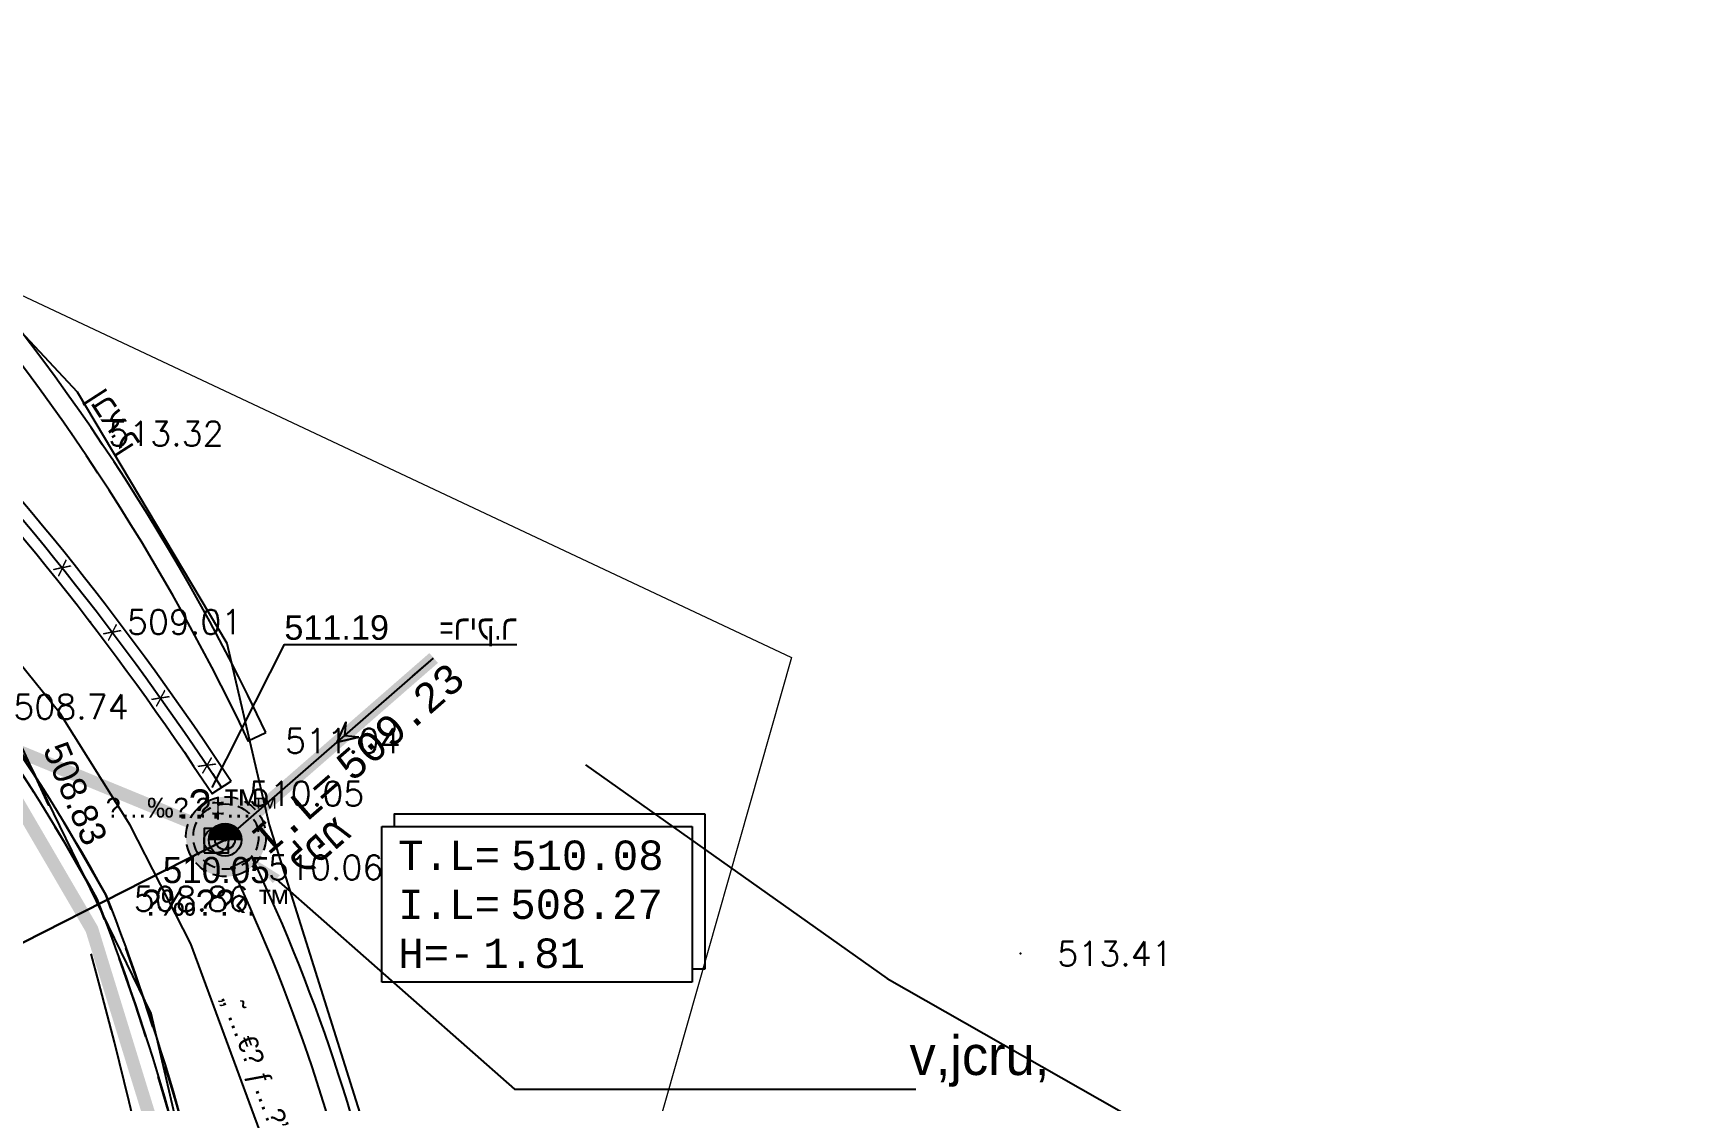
# Model space of a CAD drawing. Header units: metres. Extents: x 222509 to 223547, y 765290 to 766147.
# Drawn here: x 223132.63 to 223158.14, y 765774.53 to 765790.87 of the extents above; entities that cross this region are included whole.
import ezdxf
from ezdxf import colors
from ezdxf.entities.mleader import LeaderData, LeaderLine
from ezdxf.enums import TextEntityAlignment as Align
from ezdxf.math import Vec2, Vec3

# ---------------------------------------------------------------- set-up
doc = ezdxf.new("R2010")
doc.units = ezdxf.units.M
doc.linetypes.add('DASHED', pattern=[19.05, 12.7, -6.35])
for name, color, linetype in [('13', 8, 'Continuous'), ('15', 8, 'Continuous'), ('A-S', 252, 'Continuous'), ('B65-BIOV', 8, 'Continuous'), ('BIOV', 3, 'Continuous'), ('biuv metuhnan 200', 240, 'Continuous'), ('Biuv-Kayam', 246, 'DASHED'), ('biuv-kayam-lbetol', 244, 'reka-biyuv$0$Reka_new$0$X_LINE-DASH2'), ('GADER', 6, 'Continuous'), ('K', 8, 'Continuous'), ('M1501', 8, 'Continuous'), ('M4402', 8, 'Continuous'), ('M4800', 8, 'Continuous'), ('M4801', 8, 'DASHED'), ('M4804', 8, 'Continuous'), ('M4819', 8, 'Continuous'), ('M5220', 8, 'Continuous'), ('maim metuhnan 6', 150, 'Continuous'), ('Maim-Kayam-Betol', 140, 'reka-biyuv$0$Reka_new$0$X_LINE-DASH2'), ('PNT', 8, 'Continuous'), ('PNTELEV', 5, 'Continuous'), ('T', 8, 'Continuous'), ('TEXT-13', 13, 'Continuous')]:
    doc.layers.add(name, color=color, linetype=linetype)
for name, color, linetype, lineweight in [('C1602_0', 3, 'Continuous', 13), ('M1510', 8, 'Continuous', 25), ('M2404', 8, 'DASHED', 25), ('M2601', 8, 'Continuous', 25), ('M2605', 8, 'Continuous', 25)]:
    doc.layers.add(name, color=color, linetype=linetype, lineweight=lineweight)
doc.styles.add('GLONASS', font='techno_n.shx', dxfattribs={"width": 0.86})
doc.styles.add('HANIT_TEXT', font='hebtxt')
doc.styles.add('HEBTXT', font='HEBTXT.SHX', dxfattribs={"width": 0.86})
doc.styles.add('MIRYM', font='mirym.shx')
doc.styles.add('MONO', font='MONOTXT.SHX')
doc.styles.add('PTXT', font='txt.shx')
doc.styles.add('reka-biyuv$0$Reka_new$0$STANDARD', font='HEB')
doc.styles.get("Standard").update_dxf_attribs({"font": 'arial.ttf'})
doc.linetypes.add('reka-biyuv$0$Reka_new$0$X_LINE-DASH2', pattern='A,0.5,-0.25,0.5,-0.0002,["X",reka-biyuv$0$Reka_new$0$STANDARD,S=0.3,R=0,X=0,Y=-0.14],-0.2', length=1.4502)

# ---------------------------------------------------------------- blocks, each defined once
blk = doc.blocks.new('G$C57783184')
h = blk.add_hatch(color=255)
h.dxf.hatch_style = 1
h.paths.add_polyline_path([(30, 0, 1), (-30, 0, 1)])
at = {"layer": 'Biuv-Kayam'}
h = blk.add_hatch(color=256, dxfattribs=at)
edge = h.paths.add_edge_path(flags=17)
edge.add_arc((0, 0), 30, 180, 540)
edge = h.paths.add_edge_path()
edge.add_arc((0, 0), 36.7, 180, 540)
for radius in [36.7, 30]:
    blk.add_circle((0, 0), radius, dxfattribs=at)
blk = doc.blocks.new('G$C48AC2FB6')
at = {"layer": 'maim metuhnan 6', "const_width": 0.2}
blk.add_lwpolyline([(223056.392, 765820.719), (223064.988, 765816.577), (223065.352, 765815.678), (223078.136, 765809.716), (223101.653, 765798.604), (223102.886, 765798.616), (223105.565, 765797.373), (223105.883, 765796.579), (223122.963, 765788.56), (223127.637, 765784.981), (223131.634, 765780.39), (223133.524, 765777.152), (223135.038, 765772.235), (223135.651, 765767.323), (223137.319, 765766.287), (223137.93, 765766.243), (223137.909, 765765.839)], dxfattribs=at)
at = {"layer": 'Maim-Kayam-Betol'}
blk.add_lwpolyline([(223128.939, 765757.14), (223131.669, 765758.759), (223133.808, 765759.705), (223135.297, 765760.826), (223136.109, 765761.681), (223136.62, 765764.066), (223136.975, 765766.979), (223137, 765768.647), (223137.792, 765768.654), (223137.651, 765770.5), (223136.879, 765770.486), (223136.52, 765772.396), (223136.129, 765773.966), (223135.039, 765776.927), (223134.113, 765778.748), (223133.037, 765780.453), (223131.077, 765782.879), (223129.841, 765784.104), (223127.72, 765785.817), (223071.177, 765810.025)], dxfattribs=at)
blk = doc.blocks.new('SRVPNO1')
at = {"layer": 'PNTELEV', "color": 8, "style": 'PTXT'}
blk.add_attdef('ELEV2', (1.5, -0.5), '', height=1, dxfattribs=at)
blk = doc.blocks.new('B13')
at = {"layer": '13', "color": 0}
for p, q in [((-0.25, 0.011), (0.25, 0.011)), ((-0.245, 0.048), (0.245, 0.048)), ((-0.235, 0.086), (0.235, 0.086)), ((-0.226, 0.106), (-0.226, 0.011)), ((-0.217, 0.123), (0.217, 0.123)), ((-0.196, 0.155), (-0.196, 0.011)), ((-0.191, 0.161), (0.191, 0.161)), ((-0.166, 0.187), (-0.166, 0.011)), ((-0.152, 0.198), (0.152, 0.198)), ((-0.136, 0.209), (-0.136, 0.011)), ((-0.106, 0.226), (-0.106, 0.011)), ((-0.083, 0.236), (0.083, 0.236)), ((-0.076, 0.238), (-0.076, 0.011)), ((-0.046, 0.246), (-0.046, 0.011)), ((-0.016, 0.249), (-0.016, 0.011)), ((0.014, 0.25), (0.014, 0.011)), ((0.044, 0.246), (0.044, 0.011)), ((0.074, 0.239), (0.074, 0.011)), ((0.104, 0.228), (0.104, 0.011)), ((0.134, 0.211), (0.134, 0.011)), ((0.164, 0.189), (0.164, 0.011)), ((0.194, 0.158), (0.194, 0.011)), ((0.224, 0.112), (0.224, 0.011))]:
    blk.add_line(p, q, dxfattribs=at)
blk.add_circle((0, 0), 0.25, dxfattribs=at)
at = {"layer": '13', "color": 0, "style": 'HEBTXT'}
blk.add_text('.\x81.™', height=0.45, dxfattribs=at).set_placement((-0.722, 0.321))
blk = doc.blocks.new('B15')
at = {"layer": '15'}
blk.add_lwpolyline([(0.05, 0, 0, 1, 0), (-2.31, 0.04, 1, 1, 0)], format="xyseb", dxfattribs=at)
blk = doc.blocks.new('G$C9B10AD15')
at = {"layer": 'A-S'}
for points in [[(223052.807, 765928.376, 0.236379), (223042.866, 765928.696, 0.186611), (223037.542, 765920.474, 0.059418), (223036.506, 765892.582, 0.017566), (223039.155, 765850.757), (223039.512, 765849.824), (223039.711, 765847.883), (223039.56, 765846.848), (223040.725, 765835.179, 0.072394), (223042.139, 765831.179, 0.112445), (223048.001, 765824.293, 0.053398), (223048.659, 765823.877), (223062.411, 765817.376), (223071.421, 765813.094), (223089.553, 765804.567), (223103.156, 765798.143), (223115.834, 765792.204), (223123.059, 765788.772, -0.127843), (223133.6, 765777.617, -0.096184), (223136.058, 765764.253), (223138.159, 765764.394)], [(223052.736, 765928.244, 0.236026), (223042.942, 765928.566, 0.186256), (223037.69, 765920.447, 0.059419), (223036.656, 765892.59, 0.017559), (223039.302, 765850.792), (223039.659, 765849.859), (223039.862, 765847.88), (223039.711, 765846.845), (223040.874, 765835.201, 0.072274), (223042.272, 765831.249, 0.112475), (223048.093, 765824.412, 0.05347), (223048.724, 765824.012), (223062.475, 765817.512), (223071.485, 765813.23), (223089.617, 765804.703), (223103.22, 765798.279), (223115.898, 765792.34), (223123.131, 765788.904, -0.127996), (223133.736, 765777.681, -0.095111), (223136.209, 765764.413), (223138.149, 765764.544)]]:
    blk.add_lwpolyline(points, format="xyb", dxfattribs=at)
at = {"layer": 'B65-BIOV', "color": 8}
for p, q in [((223142.911, 765778.92), (223142.911, 765776.539)), ((223137.964, 765776.344), (223137.964, 765778.725)), ((223137.964, 765778.725), (223142.716, 765778.725)), ((223142.716, 765778.725), (223142.716, 765776.344)), ((223142.911, 765776.539), (223142.716, 765776.539)), ((223142.716, 765776.344), (223137.964, 765776.344))]:
    blk.add_line(p, q, dxfattribs=at)
at = {"layer": 'B65-BIOV', "color": 8, "flags": 128}
blk.add_lwpolyline([(223138.16, 765778.725), (223138.16, 765778.92), (223142.911, 765778.92)], dxfattribs=at)
at = {"layer": 'BIOV', "color": 8}
blk.add_lwpolyline([(223119.049, 765769.734), (223127.217, 765774.28), (223135.563, 765778.522), (223138.757, 765781.305)], dxfattribs=at)
at = {"layer": 'GADER'}
blk.add_lwpolyline([(223046.147, 765828.202, 0.05837), (223050.166, 765825.5), (223063.235, 765819.277), (223072.438, 765815.011), (223090.592, 765806.614), (223104.089, 765800.453), (223117.207, 765794.479), (223124.282, 765791.016, -0.092523), (223135.51, 765779.324, -0.092523)], format="xyb", dxfattribs=at)
at = {"layer": 'K'}
for points in [[(223046.262, 765828.336, 0.058337), (223050.244, 765825.657), (223063.31, 765819.436), (223072.512, 765815.171), (223090.665, 765806.774), (223104.162, 765800.612), (223117.282, 765794.638), (223124.372, 765791.168, -0.092606), (223135.657, 765779.42, -0.092606)], [(223046.034, 765828.07, 0.058402), (223050.089, 765825.343), (223063.161, 765819.119), (223072.365, 765814.853), (223090.519, 765806.456), (223104.017, 765800.294), (223117.133, 765794.321), (223124.192, 765790.866, -0.09244), (223135.364, 765779.228)], [(223136.189, 765780.165, 0.075905), (223130.553, 765788.549, 0.081029), (223124.477, 765792.597), (223093.044, 765806.668)], [(223135.918, 765780.037, 0.075817), (223130.34, 765788.337, 0.080889), (223124.354, 765792.324), (223092.921, 765806.394)], [(223135.657, 765778.098, -0.133431), (223138.159, 765764.394)], [(223135.973, 765778.249, -0.133431), (223138.508, 765764.364, -0.133431)]]:
    blk.add_lwpolyline(points, format="xyb", dxfattribs=at)
for points in [[(223135.918, 765780.037), (223136.189, 765780.165)], [(223135.364, 765779.228), (223135.657, 765779.42)], [(223135.973, 765778.249), (223135.657, 765778.098)]]:
    blk.add_lwpolyline(points, dxfattribs=at)
at = {"layer": 'PNT', "color": 252}
for p in [(223133.211, 765784.74, 513.316), (223133.498, 765781.857, 509.009), (223135.918, 765780.037, 511.038), (223135.364, 765779.228, 510.053), (223135.657, 765778.098, 510.057), (223133.6, 765777.617, 508.862), (223147.743, 765776.779, 513.407)]:
    blk.add_point(p, dxfattribs=at)
at = {"layer": 'T'}
blk.add_lwpolyline([(223135.365, 765779.321), (223136.471, 765781.511), (223140.03, 765781.511)], dxfattribs=at)
at = {"layer": 'K', "color": 8, "xscale": 0.2, "yscale": 0.2, "zscale": 0.2, "rotation": 221.0583061133429}
blk.add_blockref('B15', (223137.281, 765780.018), dxfattribs=at)
at = {"layer": 'K'}
blk.add_blockref('B13', (223135.563, 765778.522), dxfattribs=at)
at = {"layer": 'PNT', "color": 252}
ref = blk.add_blockref('SRVPNO1', (223133.211, 765784.74, 513.316), dxfattribs=dict(at, xscale=0.375, yscale=0.375, zscale=0.375))
ref.add_attrib('ELEV2', '513.32', (223133.774, 765784.552, 513.316), dxfattribs={"layer": 'PNTELEV', "color": 8, "height": 0.375, "style": 'PTXT'})
ref = blk.add_blockref('SRVPNO1', (223133.498, 765781.857, 509.009), dxfattribs=dict(at, xscale=0.375, yscale=0.375, zscale=0.375))
ref.add_attrib('ELEV2', '509.01', (223134.06, 765781.669, 509.009), dxfattribs={"layer": 'PNTELEV', "color": 8, "height": 0.375, "style": 'PTXT'})
ref = blk.add_blockref('SRVPNO1', (223131.758, 765780.557, 508.736), dxfattribs=dict(at, xscale=0.375, yscale=0.375, zscale=0.375))
ref.add_attrib('ELEV2', '508.74', (223132.321, 765780.37, 508.736), dxfattribs={"layer": 'PNTELEV', "color": 8, "height": 0.375, "style": 'PTXT'})
ref = blk.add_blockref('SRVPNO1', (223135.918, 765780.037, 511.038), dxfattribs=dict(at, xscale=0.375, yscale=0.375, zscale=0.375))
ref.add_attrib('ELEV2', '511.04', (223136.481, 765779.85, 511.038), dxfattribs={"layer": 'PNTELEV', "color": 8, "height": 0.375, "style": 'PTXT'})
ref = blk.add_blockref('SRVPNO1', (223135.364, 765779.228, 510.053), dxfattribs=dict(at, xscale=0.375, yscale=0.375, zscale=0.375))
ref.add_attrib('ELEV2', '510.05', (223135.927, 765779.041, 510.053), dxfattribs={"layer": 'PNTELEV', "color": 8, "height": 0.375, "style": 'PTXT'})
ref = blk.add_blockref('SRVPNO1', (223135.657, 765778.098, 510.057), dxfattribs=dict(at, xscale=0.375, yscale=0.375, zscale=0.375))
ref.add_attrib('ELEV2', '510.06', (223136.22, 765777.91, 510.057), dxfattribs={"layer": 'PNTELEV', "color": 8, "height": 0.375, "style": 'PTXT'})
ref = blk.add_blockref('SRVPNO1', (223133.6, 765777.617, 508.862), dxfattribs=dict(at, xscale=0.375, yscale=0.375, zscale=0.375))
ref.add_attrib('ELEV2', '508.86', (223134.163, 765777.429, 508.862), dxfattribs={"layer": 'PNTELEV', "color": 8, "height": 0.375, "style": 'PTXT'})
ref = blk.add_blockref('SRVPNO1', (223147.743, 765776.779, 513.407), dxfattribs=dict(at, xscale=0.375, yscale=0.375, zscale=0.375))
ref.add_attrib('ELEV2', '513.41', (223148.305, 765776.591, 513.407), dxfattribs={"layer": 'PNTELEV', "color": 8, "height": 0.375, "style": 'PTXT'})
at = {"layer": 'B65-BIOV', "color": 8, "style": 'MONO'}
for s, p in [(' 509.23', (223137.216, 765779.138)), ('I.L= ', (223136.217, 765778.267))]:
    blk.add_text(s, height=0.45, rotation=41.0583, dxfattribs=at).set_placement(p)
at = {"layer": 'B65-BIOV', "color": 8, "style": 'GLONASS', "text_generation_flag": 2, "width": 0.86}
blk.add_text('מפל', height=0.45, rotation=41.0583, dxfattribs=at).set_placement((223137.519, 765778.592))
at = {"layer": 'B65-BIOV', "color": 8, "style": 'MONO'}
for s, p in [('T.L= ', (223138.214, 765778.06)), (' 510.08', (223139.552, 765778.06)), ('I.L= ', (223138.214, 765777.31)), (' 508.27', (223139.54, 765777.31)), ('H=- ', (223138.214, 765776.56)), (' 1.81', (223139.127, 765776.56))]:
    blk.add_text(s, height=0.45, dxfattribs=at).set_placement(p)
at = {"layer": 'GADER', "style": 'GLONASS', "text_generation_flag": 2, "width": 0.86}
for rotation, p in [(308.4376, (223133.071, 765782.685)), (307.0072, (223133.837, 765781.698)), (305.5767, (223134.576, 765780.69)), (303.6694, (223135.286, 765779.661))]:
    blk.add_text('X', height=0.25, rotation=rotation, dxfattribs=at).set_placement(p, align=Align.MIDDLE_CENTER)
at = {"layer": 'T', "style": 'GLONASS', "text_generation_flag": 2, "width": 0.86}
blk.add_text('ק.אבן', height=0.375, rotation=302.8143, dxfattribs=at).set_placement((223134.004, 765784.417))
at = {"layer": 'T'}
blk.add_text('511.19', height=0.375, dxfattribs=at).set_placement((223136.471, 765781.584))
at = {"layer": 'T', "style": 'GLONASS', "text_generation_flag": 2, "width": 0.86}
blk.add_text('ר.קיר=', height=0.375, dxfattribs=at).set_placement((223140.03, 765781.584))
blk = doc.blocks.new('M4804_E')
for radius in [0.5, 0.05]:
    blk.add_circle((0, 0), radius)
at = {"style": 'HANIT_TEXT'}
for tag, p in [('NAME', (0, -1)), ('HEIGHT', (0, -2.5))]:
    blk.add_attdef(tag, text='', height=1, dxfattribs=at).set_placement(p, align=Align.TOP_CENTER)
blk.add_attdef('DESC', text='', height=1, dxfattribs=at).set_placement((-1, -4), align=Align.TOP_RIGHT)
blk.add_attdef('MARK', text='', height=1, dxfattribs=at).set_placement((0, -4), align=Align.TOP_LEFT)
at = {"style": 'HANIT_TEXT', "flags": 1}
blk.add_attdef('OWNER', text='', height=1, dxfattribs=at).set_placement((0, -5.5), align=Align.TOP_CENTER)
blk = doc.blocks.new('M4819_G')
h = blk.add_hatch(color=256)
h.dxf.hatch_style = 1
h.paths.add_polyline_path([(0, 0), (0.5, -0.5), (0, 0.5), (-0.5, -0.5)])
blk.add_line((0, 0.5), (-0.5, -0.5))
blk.add_lwpolyline([(-0.5, -0.5), (0, 0.5), (0.5, -0.5)])
at = {"ltscale": 0.05}
blk.add_lwpolyline([(-0.5, -0.5), (0, 0), (0.5, -0.5)], dxfattribs=at)
at = {"style": 'HANIT_TEXT', "flags": 1}
blk.add_attdef('MARK', text='', height=1, dxfattribs=at).set_placement((0, 0), align=Align.TOP_CENTER)
blk = doc.blocks.new('M4402_E')
for radius in [0.5, 0.45, 0.4, 0.35, 0.3]:
    blk.add_circle((0, 0), radius)
at = {"style": 'HANIT_TEXT'}
for tag, p in [('NAME', (0, -1)), ('HEIGHT', (0, -2.5))]:
    blk.add_attdef(tag, text='', height=1, dxfattribs=at).set_placement(p, align=Align.TOP_CENTER)
blk.add_attdef('DESC', text='', height=1, dxfattribs=at).set_placement((-1, -4), align=Align.TOP_RIGHT)
blk.add_attdef('MARK', text='', height=1, dxfattribs=at).set_placement((0, -4), align=Align.TOP_LEFT)
at = {"style": 'HANIT_TEXT', "flags": 1}
for tag, p in [('OWNER', (0, -5.5)), ('TYPE', (0, -7))]:
    blk.add_attdef(tag, text='', height=1, dxfattribs=at).set_placement(p, align=Align.TOP_CENTER)
blk = doc.blocks.new('G$CFB36F9AD')
at = {"layer": 'M2404', "ltscale": 0.1}
for points in [[(223039.042, 765924.301, 0.092086), (223037.542, 765920.474, 0.059418), (223036.506, 765892.582, 0.017566), (223039.155, 765850.757), (223039.512, 765849.824), (223039.711, 765847.883), (223039.56, 765846.848), (223040.725, 765835.179, 0.072394), (223042.139, 765831.179, 0.112445), (223048.001, 765824.293, 0.053398), (223048.659, 765823.877), (223062.411, 765817.376), (223071.421, 765813.094), (223089.553, 765804.567), (223103.156, 765798.143), (223115.834, 765792.204), (223123.059, 765788.772, -0.127843), (223133.6, 765777.617, -0.096184), (223136.058, 765764.253), (223138.159, 765764.394)], [(223039.176, 765924.233, 0.092409), (223037.69, 765920.447, 0.059419), (223036.656, 765892.59, 0.017559), (223039.302, 765850.792), (223039.659, 765849.859), (223039.862, 765847.88), (223039.711, 765846.845), (223040.874, 765835.201, 0.072274), (223042.272, 765831.249, 0.112475), (223048.093, 765824.412, 0.05347), (223048.724, 765824.012), (223062.475, 765817.512), (223071.485, 765813.23), (223089.617, 765804.703), (223103.22, 765798.279), (223115.898, 765792.34), (223123.131, 765788.904, -0.127996), (223133.736, 765777.681, -0.095111), (223136.209, 765764.413), (223138.149, 765764.544)]]:
    blk.add_lwpolyline(points, format="xyb", dxfattribs=at)
at = {"layer": 'M2601'}
blk.add_lwpolyline([(223046.147, 765828.202, 0.05837), (223050.166, 765825.5), (223063.235, 765819.277), (223072.438, 765815.011), (223090.592, 765806.614), (223104.089, 765800.453), (223117.207, 765794.479), (223124.282, 765791.016, -0.092523), (223135.51, 765779.324, -0.092523)], format="xyb", dxfattribs=at)
at = {"layer": 'M2605'}
for points in [[(223046.262, 765828.336, 0.058337), (223050.244, 765825.657), (223063.31, 765819.436), (223072.512, 765815.171), (223090.665, 765806.774), (223104.162, 765800.612), (223117.282, 765794.638), (223124.372, 765791.168, -0.092606), (223135.657, 765779.42, -0.092606)], [(223046.034, 765828.07, 0.058402), (223050.089, 765825.343), (223063.161, 765819.119), (223072.365, 765814.853), (223090.519, 765806.456), (223104.017, 765800.294), (223117.133, 765794.321), (223124.192, 765790.866, -0.09244), (223135.364, 765779.228)], [(223136.189, 765780.165, 0.075905), (223130.553, 765788.549, 0.081029), (223124.477, 765792.597), (223093.044, 765806.668)], [(223135.918, 765780.037, 0.075817), (223130.34, 765788.337, 0.080889), (223124.354, 765792.324), (223092.921, 765806.394)], [(223135.657, 765778.098, -0.133431), (223138.159, 765764.394)], [(223135.973, 765778.249, -0.133431), (223138.508, 765764.364, -0.133431)]]:
    blk.add_lwpolyline(points, format="xyb", dxfattribs=at)
for points in [[(223135.365, 765779.321), (223136.471, 765781.511), (223140.03, 765781.511)], [(223135.918, 765780.037), (223136.189, 765780.165)], [(223135.364, 765779.228), (223135.657, 765779.42)], [(223135.973, 765778.249), (223135.657, 765778.098)]]:
    blk.add_lwpolyline(points, dxfattribs=at)
at = {"layer": 'M4800'}
for p, q in [((223142.911, 765778.92), (223142.911, 765776.539)), ((223137.964, 765776.344), (223137.964, 765778.725)), ((223137.964, 765778.725), (223142.716, 765778.725)), ((223142.716, 765778.725), (223142.716, 765776.344)), ((223142.911, 765776.539), (223142.716, 765776.539)), ((223142.716, 765776.344), (223137.964, 765776.344))]:
    blk.add_line(p, q, dxfattribs=at)
at = {"layer": 'M4800', "flags": 128}
blk.add_lwpolyline([(223138.16, 765778.725), (223138.16, 765778.92), (223142.911, 765778.92)], dxfattribs=at)
at = {"layer": 'M4801', "ltscale": 0.2}
blk.add_lwpolyline([(223119.049, 765769.734), (223127.217, 765774.28), (223135.563, 765778.522), (223138.757, 765781.305)], dxfattribs=at)
at = {"layer": 'PNT'}
for p in [(223133.211, 765784.74, 513.316), (223133.498, 765781.857, 509.009), (223135.918, 765780.037, 511.038), (223135.364, 765779.228, 510.053), (223135.657, 765778.098, 510.057), (223133.6, 765777.617, 508.862), (223147.743, 765776.779, 513.407)]:
    blk.add_point(p, dxfattribs=at)
at = {"layer": 'M4402'}
ref = blk.add_blockref('M4402_E', (223136.812, 765773.438, 509.61), dxfattribs=dict(at, xscale=0.3040000000037253, yscale=0.3040000000037253, zscale=0.1520000000020332))
ref.add_attrib('MARK', '„˜…€\x9a ƒ…\x8e’', dxfattribs={"layer": '0', "height": 0.304, "rotation": 290.3576, "style": 'HANIT_TEXT'}).set_placement((223135.786, 765776.199, 509.61), align=Align.TOP_LEFT)
at = {"layer": 'M4804'}
ref = blk.add_blockref('M4804_E', (223135.563, 765778.522), dxfattribs=dict(at, xscale=0.3040000000037253, yscale=0.3040000000037253, zscale=0.1520000000020048))
ref.add_attrib('MARK', '\x81…‰\x81 \x9a‡…™', dxfattribs={"layer": '0', "height": 0.304, "style": 'HANIT_TEXT'}).set_placement((223133.738, 765779.165), align=Align.TOP_LEFT)
at = {"layer": 'M4819', "xscale": 0.3039999999716363, "yscale": 0.3039999999716363, "zscale": 0.1520000000020128, "rotation": 129.508887005599}
blk.add_blockref('M4819_G', (223137.398, 765780.115), dxfattribs=at)
at = {"layer": 'PNT'}
ref = blk.add_blockref('SRVPNO1', (223133.211, 765784.74, 513.316), dxfattribs=dict(at, xscale=0.375, yscale=0.375, zscale=0.375))
ref.add_attrib('ELEV2', '513.32', (223133.774, 765784.552, 513.316), dxfattribs={"layer": 'PNTELEV', "color": 8, "height": 0.375, "style": 'PTXT'})
ref = blk.add_blockref('SRVPNO1', (223133.498, 765781.857, 509.009), dxfattribs=dict(at, xscale=0.375, yscale=0.375, zscale=0.375))
ref.add_attrib('ELEV2', '509.01', (223134.06, 765781.669, 509.009), dxfattribs={"layer": 'PNTELEV', "color": 8, "height": 0.375, "style": 'PTXT'})
ref = blk.add_blockref('SRVPNO1', (223131.758, 765780.557, 508.736), dxfattribs=dict(at, xscale=0.375, yscale=0.375, zscale=0.375))
ref.add_attrib('ELEV2', '508.74', (223132.321, 765780.37, 508.736), dxfattribs={"layer": 'PNTELEV', "color": 8, "height": 0.375, "style": 'PTXT'})
ref = blk.add_blockref('SRVPNO1', (223135.918, 765780.037, 511.038), dxfattribs=dict(at, xscale=0.375, yscale=0.375, zscale=0.375))
ref.add_attrib('ELEV2', '511.04', (223136.481, 765779.85, 511.038), dxfattribs={"layer": 'PNTELEV', "color": 8, "height": 0.375, "style": 'PTXT'})
ref = blk.add_blockref('SRVPNO1', (223135.364, 765779.228, 510.053), dxfattribs=dict(at, xscale=0.375, yscale=0.375, zscale=0.375))
ref.add_attrib('ELEV2', '510.05', (223135.927, 765779.041, 510.053), dxfattribs={"layer": 'PNTELEV', "color": 8, "height": 0.375, "style": 'PTXT'})
ref = blk.add_blockref('SRVPNO1', (223135.657, 765778.098, 510.057), dxfattribs=dict(at, xscale=0.375, yscale=0.375, zscale=0.375))
ref.add_attrib('ELEV2', '510.06', (223136.22, 765777.91, 510.057), dxfattribs={"layer": 'PNTELEV', "color": 8, "height": 0.375, "style": 'PTXT'})
ref = blk.add_blockref('SRVPNO1', (223133.6, 765777.617, 508.862), dxfattribs=dict(at, xscale=0.375, yscale=0.375, zscale=0.375))
ref.add_attrib('ELEV2', '508.86', (223134.163, 765777.429, 508.862), dxfattribs={"layer": 'PNTELEV', "color": 8, "height": 0.375, "style": 'PTXT'})
ref = blk.add_blockref('SRVPNO1', (223147.743, 765776.779, 513.407), dxfattribs=dict(at, xscale=0.375, yscale=0.375, zscale=0.375))
ref.add_attrib('ELEV2', '513.41', (223148.305, 765776.591, 513.407), dxfattribs={"layer": 'PNTELEV', "color": 8, "height": 0.375, "style": 'PTXT'})
at = {"layer": 'M2601', "style": 'GLONASS', "text_generation_flag": 2, "width": 0.86}
for rotation, p in [(308.4376, (223133.071, 765782.685)), (307.0072, (223133.837, 765781.698)), (305.5767, (223134.576, 765780.69)), (303.6694, (223135.286, 765779.661))]:
    blk.add_text('X', height=0.25, rotation=rotation, dxfattribs=at).set_placement(p, align=Align.MIDDLE_CENTER)
at = {"layer": 'M2605', "style": 'GLONASS', "text_generation_flag": 2, "width": 0.86}
blk.add_text('ק.אבן', height=0.375, rotation=302.8143, dxfattribs=at).set_placement((223134.004, 765784.417))
at = {"layer": 'M2605'}
blk.add_text('511.19', height=0.375, dxfattribs=at).set_placement((223136.471, 765781.584))
at = {"layer": 'M2605', "style": 'GLONASS', "text_generation_flag": 2, "width": 0.86}
blk.add_text('ר.קיר=', height=0.375, dxfattribs=at).set_placement((223140.03, 765781.584))
at = {"layer": 'M4800', "style": 'MONO'}
for s, p in [(' 509.23', (223137.216, 765779.138)), ('I.L= ', (223136.217, 765778.267))]:
    blk.add_text(s, height=0.45, rotation=41.0583, dxfattribs=at).set_placement(p)
at = {"layer": 'M4800', "style": 'GLONASS', "text_generation_flag": 2, "width": 0.86}
blk.add_text('מפל', height=0.45, rotation=41.0583, dxfattribs=at).set_placement((223137.519, 765778.592))
at = {"layer": 'M4800', "style": 'MONO'}
for s, p in [('T.L= ', (223138.214, 765778.06)), (' 510.08', (223139.552, 765778.06)), ('I.L= ', (223138.214, 765777.31)), (' 508.27', (223139.54, 765777.31)), ('H=- ', (223138.214, 765776.56)), (' 1.81', (223139.127, 765776.56))]:
    blk.add_text(s, height=0.45, dxfattribs=at).set_placement(p)
blk = doc.blocks.new('M1502_P')
blk.add_point((0, 0))
at = {"style": 'HANIT_TEXT', "flags": 1}
blk.add_attdef('NAME', text='', height=1.6, dxfattribs=at).set_placement((0, 0.5), align=Align.BOTTOM_CENTER)
at = {"style": 'HANIT_TEXT'}
blk.add_attdef('HEIGHT', text='', height=1.6, dxfattribs=at).set_placement((0, -1), align=Align.TOP_CENTER)
at = {"style": 'HANIT_TEXT', "flags": 1}
blk.add_attdef('MARK', text='', height=1.6, dxfattribs=at).set_placement((0, -3), align=Align.TOP_CENTER)
blk = doc.blocks.new('M5220_E')
blk.add_lwpolyline([(-0.75, -0.75), (0.75, -0.75), (0.75, 0.75), (-0.75, 0.75)], close=True)
blk.add_circle((0, 0), 0.75)
at = {"style": 'HEBTXT'}
for tag, p in [('HEIGHT', (0.57, 2.99)), ('NAME', (0, -2)), ('MARK', (0, -4.01))]:
    blk.add_attdef(tag, text='', height=1.6, dxfattribs=at).set_placement(p, align=Align.TOP_CENTER)
blk.add_attdef('DESC', text='', height=1.6, dxfattribs=at).set_placement((-7.34, 0.59), align=Align.TOP_LEFT)
blk = doc.blocks.new('G$C17BD8FF4')
at = {"layer": 'C1602_0'}
blk.add_lwpolyline([(223050.5, 765825.438), (223144.234, 765781.312), (223140.203, 765767.125), (223118.781, 765777.812), (223115.25, 765779.25), (223109.281, 765780.75), (223105.984, 765781.312), (223102.734, 765781.688), (223092.594, 765782.062), (223071.469, 765782.875), (223066.641, 765783.062), (223008.922, 765784.875), (222997.891, 765778.812), (222964.641, 765784.125)], dxfattribs=at)
at = {"layer": 'M2404'}
blk.add_lwpolyline([(223135.963, 765764.325, 0.04249), (223132.858, 765779.056, 0.20805), (223122.225, 765789.171)], format="xyb", dxfattribs=at)
at = {"layer": 'M1501'}
ref = blk.add_blockref('M1502_P', (223132.858, 765779.056, 508.834), dxfattribs=dict(at, xscale=0.25, yscale=0.25, zscale=0.25, rotation=112.9246727330161))
ref.add_attrib('HEIGHT', '508.83', dxfattribs={"layer": '0', "height": 0.4, "rotation": 292.9247, "style": 'HANIT_TEXT'}).set_placement((223133.457, 765779.309), align=Align.TOP_CENTER)
at = {"layer": 'M5220'}
ref = blk.add_blockref('M5220_E', (223135.429, 765778.509, 510.05), dxfattribs=dict(at, xscale=0.25, yscale=0.25, zscale=0.25))
ref.add_attrib('HEIGHT', '510.05', dxfattribs={"layer": '0', "height": 0.4, "style": 'HEBTXT'}).set_placement((223135.429, 765778.259), align=Align.TOP_CENTER)
ref.add_attrib('MARK', '\x9a‰\x8c\x8c‹.™', dxfattribs={"layer": '0', "height": 0.4, "style": 'HEBTXT'}).set_placement((223135.429, 765777.759), align=Align.TOP_CENTER)
blk = doc.blocks.new('G$CEBE070F1')
at = {"layer": 'M1510'}
blk.add_polyline3d([(223141.08, 765779.67, 513.04), (223145.7, 765776.4, 514.12), (223149.55, 765774.21, 514.69), (223153.02, 765772.11, 514.88), (223155.51, 765770.92, 515.1), (223157.21, 765770.8, 515.16), (223158.14, 765771.94, 515.16)], dxfattribs=at)
at = {"layer": 'M2404'}
blk.add_polyline3d([(223136.06, 765764.64, 510.19), (223135.57, 765770.97, 509.85), (223134.43, 765775.86, 509.7), (223132.57, 765779.69, 509.57), (223129.75, 765783.17, 509.31), (223126.88, 765786.16, 509.18), (223121.92, 765789.56, 509.07), (223113.05, 765793.47, 508.81), (223075.7, 765811.34, 508), (223053.09, 765821.85, 508.31)], dxfattribs=at)
at = {"layer": 'M2605'}
blk.add_polyline3d([(223050.13, 765825.7, 509.33), (223073.98, 765814.42, 510.38), (223092.9, 765805.77, 511.35), (223093.29, 765806.5, 511.35), (223117.72, 765795.54, 513.75), (223127.17, 765791.02, 514.09), (223130.47, 765788.4, 513.99), (223133.3, 765785.38, 513.6), (223135.59, 765781.53, 512.71), (223136.24, 765778.75, 511.57), (223138.5, 765771.56, 511.12), (223138.52, 765766.58, 511.02), (223138.5, 765764.88, 511.12)], dxfattribs=at)
blk = doc.blocks.new('G$CDE37A9AE')
at = {"layer": 'biuv metuhnan 200', "const_width": 0.2}
blk.add_lwpolyline([(223135.577, 765778.57), (223107.425, 765790.158)], dxfattribs=at)
at = {"layer": 'Biuv-Kayam', "ltscale": 0.05, "const_width": 0.2}
blk.add_lwpolyline([(223138.757, 765781.305), (223135.563, 765778.522)], dxfattribs=at)
at = {"layer": 'biuv-kayam-lbetol', "ltscale": 1.5}
blk.add_lwpolyline([(223135.563, 765778.522), (223135.563, 765778.522), (223127.217, 765774.28), (223119.049, 765769.734)], dxfattribs=at)
at = {"layer": 'Biuv-Kayam', "ltscale": 4, "xscale": 0.01666666666772324, "yscale": 0.01666666666772324, "zscale": 0.3333333333544649, "rotation": 340.6326307074547}
blk.add_blockref('G$C57783184', (223135.577, 765778.57), dxfattribs=at)
at = {"layer": 'TEXT-13', "style": 'MIRYM'}
blk.add_text('v,jcru,', height=0.6, dxfattribs=at).set_placement((223146.043, 765774.92))
at = {"layer": 'TEXT-13'}
ml = blk.add_multileader_mtext('Standard', dxfattribs=at)
ml.set_content(' ', color=256)
ml.set_leader_properties()
ml.build(insert=Vec2(0, 0))
ml.multileader.update_dxf_attribs({"text_right_attachment_type": 6, "dogleg_length": 6.011, "arrow_head_size": 0.5})
ctx = ml.context
ctx.base_point, ctx.char_height, ctx.arrow_head_size, ctx.landing_gap_size, ctx.plane_origin, ctx.plane_x_axis, ctx.plane_y_axis = Vec3(223146.233, 765774.623), 0.165, 0.5, 0.0824, Vec3(223111.12, 765643.628), Vec3(-1, 0), Vec3(0, -1)
ctx.right_attachment, ctx.text_align_type = 6, 2
notes = []
notes.append((ctx, [(0, (1, 1, 0), (223139.994, 765774.705), (1, 0), 6.011, [(0, [(223135.973, 765778.249)], 0, [])])]))
ctx.mtext.insert, ctx.mtext.text_direction, ctx.mtext.rotation, ctx.mtext.alignment, ctx.mtext.flow_direction = Vec3(223146.087, 765774.541), Vec3(-1, 0), 3.141593, 3, 5
for ctx, leaders in notes:
    for number, flags, end, landing, length, lines in leaders:
        leader = LeaderData()
        leader.index, (leader.has_last_leader_line, leader.has_dogleg_vector, leader.attachment_direction) = number, flags
        leader.last_leader_point, leader.dogleg_vector, leader.dogleg_length = Vec3(end), Vec3(landing), length
        for number, points, colour, breaks in lines:
            line = LeaderLine()
            line.index, line.vertices, line.color, line.breaks = number, Vec3.list(points), colors.encode_raw_color(colour), breaks
            leader.lines.append(line)
        ctx.leaders.append(leader)

msp = doc.modelspace()

# ---------------------------------------------------------------- block references
for name in ['G$CEBE070F1', 'G$C48AC2FB6', 'G$CDE37A9AE', 'G$C9B10AD15', 'G$CFB36F9AD', 'G$C17BD8FF4']:
    msp.add_blockref(name, (0, 0))

doc.saveas('drawing.dxf')
